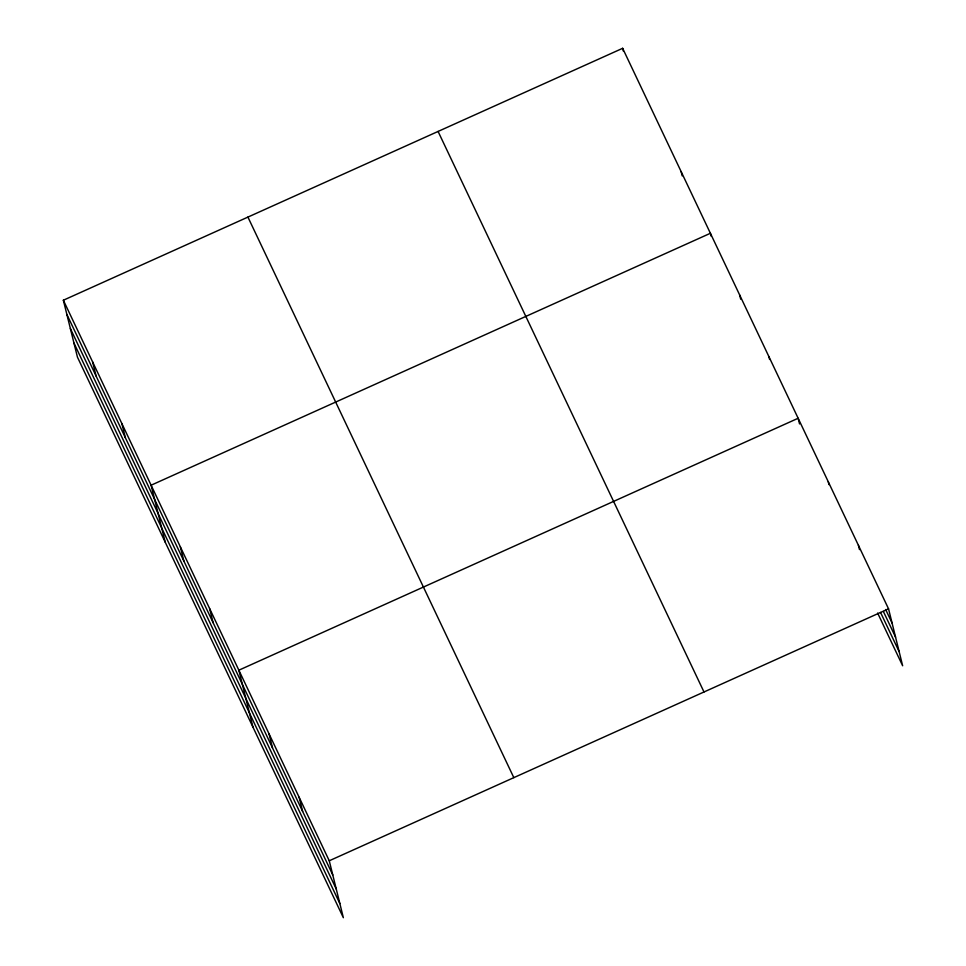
<?xml version="1.0" encoding="UTF-8"?>
<svg xmlns="http://www.w3.org/2000/svg" width="966" height="966" viewBox="0 0 966 966"><rect width="100%" height="100%" fill="white"/><g stroke="black" fill="none" stroke-linecap="round" stroke-linejoin="round"><path stroke-width="1.45" d="M63.358 300.233L329.261 860.778L343.353 917.7L77.449 357.154L63.358 300.233L622.647 48.3L888.551 608.846L902.642 665.767L877.635 613.048M329.261 860.778L888.551 608.846M885.653 609.522L892.065 623.046M883.371 611.454L895.554 637.137M880.557 612.468L899.153 651.664M438.081 131.436L703.997 691.982M247.924 217.096L513.827 777.642M66.871 314.421L332.775 874.979M70.361 328.525L336.265 889.07M73.959 343.051L339.863 903.596M858.424 545.319L859.474 549.582M828.285 481.793L828.985 484.63M799.558 423.941L798.145 418.266L238.856 670.199L252.947 727.12M768.9 356.599L769.6 359.437M739.642 294.944L740.705 299.194M711.097 236.115L710.396 233.277L151.107 485.21L165.198 542.131M681.151 171.622L682.201 175.872M622.647 48.3L623.348 51.138M299.134 797.252L302.648 811.44M268.995 733.725L272.509 747.913M209.61 608.532L213.124 622.732M180.352 546.877L183.866 561.065M121.861 423.555L125.375 437.743M92.603 361.888L96.117 376.088"/></g></svg>
